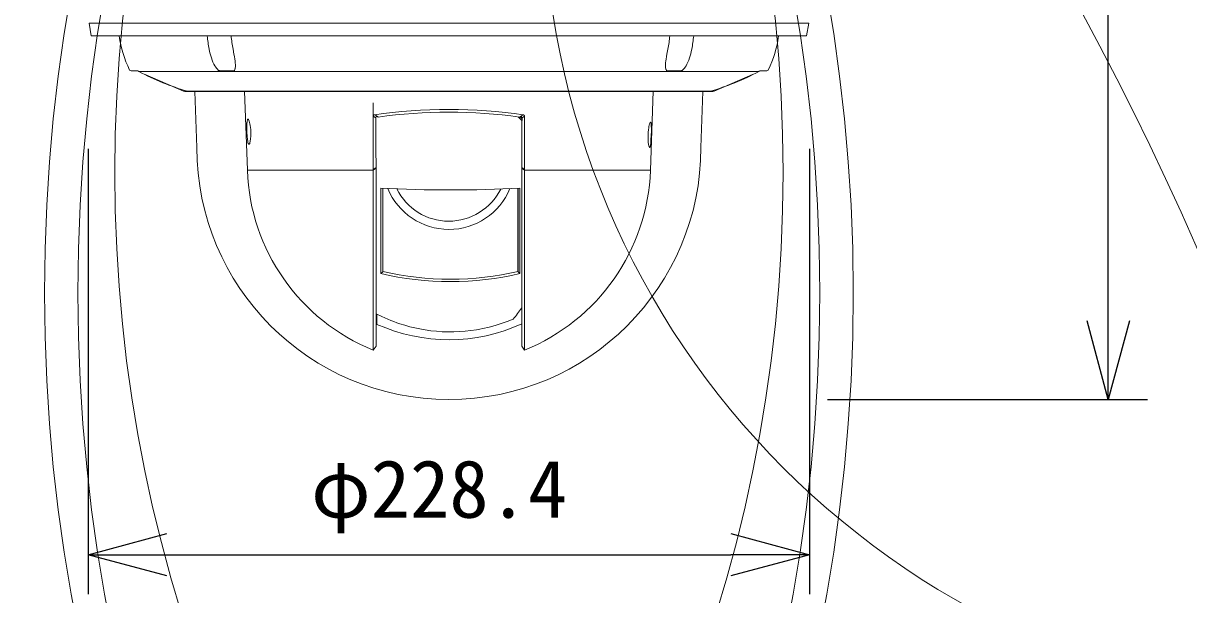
# Model space of a CAD drawing. Units: millimetres, scale not verified. Extents: x -184 to 140, y -117 to 117.
# Drawn here: x -35.56 to 1.43, y 27.53 to 45.66 of the extents above; entities that cross this region are included whole.
import ezdxf
from ezdxf.enums import TextEntityAlignment as Align

# ---------------------------------------------------------------- set-up
doc = ezdxf.new("R2010")
doc.units = ezdxf.units.MM
doc.header["$LTSCALE"] = 0.125
doc.layers.add('0-0_0', color=7, linetype='Continuous')
doc.layers.add('0-5_SUNPO', color=7, linetype='Continuous')
doc.layers.add('0-4_GAIKEI', color=1, linetype='Continuous', lineweight=18)
doc.styles.add('ＭＳ ゴシック', font='')
doc.styles.get('ＭＳ ゴシック').set_extended_font_data('MS Gothic')

# ---------------------------------------------------------------- blocks, each defined once
blk = doc.blocks.new('_Open30')
at = {"layer": '0-0_0'}
blk.add_line((0, 0), (-1, 0), dxfattribs=at)
blk.add_lwpolyline([(-1, 0.26795), (0, 0), (-1, -0.26795)], dxfattribs=at)
blk = doc.blocks.new('D1')
at = {"layer": '0-5_SUNPO'}
for p, q in [((31.0663, 409.1809), (31.0663, 395.054)), ((53.9663, 409.1809), (53.9663, 395.054)), ((33.5663, 396.304), (51.4663, 396.304))]:
    blk.add_line(p, q, dxfattribs=at)
at = {"layer": '0-5_SUNPO', "xscale": 2.5, "yscale": 2.5, "rotation": 180}
blk.add_blockref('_Open30', (31.0663, 396.304), dxfattribs=at)
at = {"layer": '0-5_SUNPO', "xscale": 2.5, "yscale": 2.5}
blk.add_blockref('_Open30', (53.9663, 396.304), dxfattribs=at)
at = {"layer": '0-5_SUNPO', "style": 'ＭＳ ゴシック'}
blk.add_text('φ228.4', height=1.833, dxfattribs=at).set_placement((38.1413, 396.929), align=Align.BOTTOM_LEFT)
blk = doc.blocks.new('D2')
at = {"layer": '0-5_SUNPO'}
for p, q in [((54.5327, 436.9693), (64.6932, 436.9693)), ((63.4432, 403.7293), (63.4432, 434.4693)), ((54.5327, 401.2293), (64.6932, 401.2293))]:
    blk.add_line(p, q, dxfattribs=at)
at = {"layer": '0-5_SUNPO', "xscale": 2.5, "yscale": 2.5}
for p, rotation in [((63.4432, 436.9693), 90), ((63.4432, 401.2293), 270)]:
    blk.add_blockref('_Open30', p, dxfattribs=dict(at, rotation=rotation))
at = {"layer": '0-5_SUNPO', "style": 'ＭＳ ゴシック'}
blk.add_text('357.4', height=1.833, rotation=90, dxfattribs=at).set_placement((62.8182, 415.9743), align=Align.BOTTOM_LEFT)

msp = doc.modelspace()

# ---------------------------------------------------------------- linework, layer by layer
at = {"layer": '0-4_GAIKEI'}
for p, q in [((-33.4765, 45.6642), (-10.6324, 45.6642)), ((-12.2189, 44.1342), (-31.8901, 44.1342)), ((-29.3099, 44.1575), (-29.3054, 44.1574)), ((-29.3054, 44.1574), (-29.1006, 44.1574)), ((-29.1006, 44.1574), (-28.89, 44.1574)), ((-28.89, 44.1574), (-28.8853, 44.1575)), ((-15.1189, 44.1574), (-15.1237, 44.1575)), ((-14.9084, 44.1574), (-15.119, 44.1574)), ((-14.7035, 44.1574), (-14.9084, 44.1574)), ((-14.699, 44.1575), (-14.7035, 44.1574)), ((-28.5381, 43.5062), (-28.4506, 41.0008)), ((-15.5709, 43.5062), (-15.6584, 41.0008)), ((-24.4545, 35.2912), (-24.4545, 43.1439)), ((-24.3757, 42.666), (-24.4545, 42.7148)), ((-19.7938, 42.6966), (-19.7334, 42.631)), ((-19.6545, 42.7148), (-19.7333, 42.666)), ((-19.6545, 42.7148), (-19.6545, 35.2912)), ((-24.3649, 41.0933), (-24.4545, 41.0266)), ((-24.3647, 41.068), (-24.4545, 41.0008)), ((-24.3647, 41.068), (-24.3649, 41.0933)), ((-24.3647, 41.068), (-24.3646, 41.0061)), ((-19.7442, 41.068), (-19.744, 41.0933)), ((-19.7442, 41.068), (-19.6545, 41.0008)), ((-19.744, 41.0933), (-19.6545, 41.0266)), ((-24.4545, 41.0008), (-28.4506, 41.0008)), ((-15.6584, 41.0008), (-19.6545, 41.0008)), ((-24.2095, 40.4326), (-24.2095, 37.7226)), ((-24.1545, 40.4297), (-24.1545, 37.7755)), ((-19.8693, 40.4289), (-19.8693, 37.7852)), ((-19.8545, 40.4297), (-19.8545, 37.7755)), ((-19.7995, 37.7226), (-19.7995, 40.4326)), ((-24.1545, 37.7755), (-24.2095, 37.7226)), ((-19.7995, 37.7226), (-19.8545, 37.7755)), ((-19.7444, 36.6054), (-19.751, 36.6212)), ((-24.3545, 36.3992), (-24.3645, 36.3992)), ((-24.3545, 36.1184), (-24.3545, 36.4428)), ((-24.3367, 36.1104), (-24.3369, 36.4338)), ((-19.7444, 36.1229), (-19.7445, 35.4168)), ((-19.7445, 35.4168), (-19.6545, 35.2912))]:
    msp.add_line(p, q, dxfattribs=at)
at = {"layer": '0-4_GAIKEI', "color": 7}
for p, q in [((-33.4045, 45.2642), (-33.4765, 45.6642)), ((-10.7045, 45.2642), (-10.6324, 45.6642)), ((-33.4045, 45.2642), (-10.7045, 45.2642)), ((-32.1436, 44.1542), (-31.9224, 44.1542)), ((-30.4733, 43.5123), (-31.694, 44.0354)), ((-13.6356, 43.5123), (-12.415, 44.0354)), ((-11.9654, 44.1542), (-12.1865, 44.1542)), ((-30.3301, 43.5042), (-30.3208, 43.5042)), ((-30.0545, 41.7242), (-30.1166, 43.5042)), ((-13.7792, 43.5042), (-14.7923, 43.5042)), ((-14.0545, 41.7242), (-13.9923, 43.5042)), ((-13.7788, 43.5042), (-13.7881, 43.5042)), ((-13.6356, 43.5123), (-13.6359, 43.5123))]:
    msp.add_line(p, q, dxfattribs=at)
at = {"layer": '0-4_GAIKEI'}
for points in [[(-29.6636, 44.8458), (-29.6487, 44.7722), (-29.6314, 44.6988), (-29.6135, 44.6328), (-29.5933, 44.5674), (-29.5692, 44.4993), (-29.5414, 44.4313), (-29.5096, 44.3647), (-29.4824, 44.3157), (-29.4517, 44.2683), (-29.4287, 44.2378), (-29.4029, 44.2089), (-29.3728, 44.1824), (-29.3613, 44.1717), (-29.3477, 44.1646), (-29.3346, 44.1606), (-29.3099, 44.1575)], [(-28.858, 44.1824), (-28.8503, 44.1949), (-28.8444, 44.2086), (-28.8398, 44.223), (-28.8342, 44.2502), (-28.8311, 44.2783), (-28.8298, 44.3102), (-28.8301, 44.3425), (-28.8343, 44.4083), (-28.8418, 44.4758), (-28.8481, 44.5211), (-28.8628, 44.6122), (-28.8766, 44.6897), (-28.9058, 44.8459)], [(-15.1509, 44.1824), (-15.1587, 44.1949), (-15.1646, 44.2086), (-15.1691, 44.223), (-15.1747, 44.2502), (-15.1778, 44.2783), (-15.1792, 44.3102), (-15.1789, 44.3425), (-15.1747, 44.4083), (-15.1671, 44.4758), (-15.1608, 44.5211), (-15.1462, 44.6122), (-15.1324, 44.6897), (-15.1032, 44.8459)], [(-14.3453, 44.8458), (-14.3603, 44.7722), (-14.3776, 44.6988), (-14.3955, 44.6328), (-14.4156, 44.5674), (-14.4397, 44.4993), (-14.4675, 44.4313), (-14.4993, 44.3647), (-14.5265, 44.3157), (-14.5572, 44.2683), (-14.5803, 44.2378), (-14.6061, 44.2089), (-14.6362, 44.1824)], [(-28.8853, 44.1575), (-28.8738, 44.1589), (-28.8691, 44.1606), (-28.8636, 44.1648), (-28.8599, 44.172), (-28.858, 44.1824)], [(-15.1237, 44.1575), (-15.1352, 44.1589), (-15.1399, 44.1606), (-15.1454, 44.1648), (-15.149, 44.172), (-15.1509, 44.1824)], [(-14.6362, 44.1824), (-14.6477, 44.1717), (-14.6612, 44.1646), (-14.6744, 44.1606), (-14.699, 44.1575)], [(-28.4653, 42.2242), (-28.4676, 42.3304), (-28.467, 42.4281), (-28.4644, 42.4898), (-28.4599, 42.5412), (-28.4559, 42.569), (-28.451, 42.5913), (-28.4457, 42.6072), (-28.4398, 42.6179), (-28.4347, 42.6226), (-28.4293, 42.6242)], [(-28.4293, 42.6242), (-28.4252, 42.6233), (-28.4165, 42.6167), (-28.4097, 42.6074), (-28.4027, 42.5944), (-28.3884, 42.5579), (-28.3777, 42.5208), (-28.3675, 42.4763), (-28.3577, 42.4218), (-28.3495, 42.3615), (-28.3431, 42.2938), (-28.3393, 42.2242)], [(-24.4545, 42.7148), (-24.4524, 42.7302), (-24.4463, 42.7439), (-24.4353, 42.756), (-24.4217, 42.7627), (-24.4166, 42.7638)], [(-24.3626, 42.7019), (-24.3535, 42.7085), (-24.3419, 42.7109), (-24.3335, 42.7099), (-24.3272, 42.7076), (-24.3236, 42.7051)], [(-19.7464, 42.7019), (-19.7554, 42.7085), (-19.7671, 42.7109), (-19.7755, 42.7099), (-19.7817, 42.7076), (-19.7853, 42.7051)], [(-19.6545, 42.7148), (-19.6566, 42.7302), (-19.6626, 42.7439), (-19.6737, 42.756), (-19.6872, 42.7627), (-19.6924, 42.7638)], [(-28.401, 41.8242), (-28.4058, 41.8254), (-28.4105, 41.8289), (-28.4151, 41.8348), (-28.4239, 41.8535), (-28.4321, 41.8813), (-28.4395, 41.9178), (-28.4492, 41.9875), (-28.4571, 42.0721), (-28.4653, 42.2242)], [(-28.3393, 42.2242), (-28.3381, 42.1521), (-28.3399, 42.0827), (-28.3468, 41.9939), (-28.3579, 41.9207), (-28.3701, 41.8714), (-28.3767, 41.8532), (-28.3835, 41.8393), (-28.3903, 41.8299), (-28.3971, 41.825), (-28.401, 41.8242)], [(-15.655, 42.5242), (-15.6593, 42.5228), (-15.6638, 42.5187), (-15.6686, 42.5118), (-15.6769, 42.4943), (-15.6854, 42.4694), (-15.6947, 42.435), (-15.7037, 42.393), (-15.7124, 42.3423), (-15.72, 42.2853), (-15.7275, 42.2068), (-15.732, 42.1242)], [(-15.6316, 42.1242), (-15.6288, 42.2304), (-15.6282, 42.3281), (-15.6296, 42.3959), (-15.6329, 42.4509), (-15.6383, 42.4913), (-15.6427, 42.5087), (-15.6479, 42.5196), (-15.6525, 42.5237), (-15.655, 42.5242)], [(-15.732, 42.1242), (-15.7333, 42.0522), (-15.7322, 41.9828), (-15.7268, 41.8939), (-15.7179, 41.8207), (-15.708, 41.7714), (-15.6972, 41.7393), (-15.6899, 41.7277), (-15.6863, 41.725), (-15.6831, 41.7242)], [(-15.6831, 41.7242), (-15.6815, 41.7244), (-15.6781, 41.7262), (-15.6733, 41.7324), (-15.6686, 41.7426), (-15.6617, 41.7667), (-15.6554, 41.8001), (-15.6475, 41.8634), (-15.6408, 41.9424), (-15.6316, 42.1242)], [(-19.7442, 41.068), (-19.7444, 41.0061), (-19.7445, 35.4168)], [(-24.3646, 41.0061), (-24.3645, 35.4168), (-24.4545, 35.2912)], [(-24.3645, 36.4479), (-24.1805, 36.3577), (-23.993, 36.2746), (-23.8979, 36.2357), (-23.8021, 36.1987), (-23.7058, 36.1636), (-23.6087, 36.1305), (-23.452, 36.0813), (-23.2937, 36.0372), (-23.134, 35.9981), (-22.9732, 35.9642), (-22.8114, 35.9354), (-22.6305, 35.9096), (-22.4489, 35.8903), (-22.2667, 35.8776), (-22.0841, 35.8714), (-21.9014, 35.8718), (-21.7189, 35.8788), (-21.5367, 35.8924), (-21.3551, 35.9126), (-21.1744, 35.9392), (-21.075, 35.9567), (-20.9758, 35.9762), (-20.7789, 36.021), (-20.5839, 36.0734), (-20.3911, 36.1335), (-20.2009, 36.2009), (-20.0134, 36.2756)]]:
    msp.add_lwpolyline(points, dxfattribs=at)
at = {"layer": '0-4_GAIKEI', "color": 7}
for points in [[(-13.675, 43.5042), (-13.6753, 43.5042), (-30.434, 43.5042)], [(-13.7654, 43.5062), (-29.3288, 43.5062), (-30.3435, 43.5062)]]:
    msp.add_lwpolyline(points, dxfattribs=at)
at = {"layer": '0-4_GAIKEI'}
for centre, radius in [((-87.0541, -0.1627), 96.7879), ((42.9451, -0.1627), 96.7879), ((-64.3101, 37.1109), 54.0276), ((-63.2474, 37.1109), 54.0276), ((19.1384, 37.1109), 54.0276), ((20.2011, 37.1109), 54.0276), ((-58.4243, 40.932), 46.9747), ((14.3153, 40.932), 46.9747), ((6.9518, 49.9357), 26.0026)]:
    msp.add_circle(centre, radius, dxfattribs=at)
at = {"layer": '0-4_GAIKEI', "color": 7}
for centre, radius, start, end in [((-28.8561, 45.798), 3.7034, 188.28762, 205.86503), ((-15.2528, 45.798), 3.7034, 334.13496, 351.71237), ((-32.1436, 44.2042), 0.05, 205.86503, 270), ((-31.7488, 44.3989), 0.3, 234.64087, 241.91016), ((-28.1205, 51.1986), 8.0073, 241.91559, 253.88126), ((-15.9885, 51.1986), 8.0073, 286.11874, 298.0844), ((-12.3601, 44.3989), 0.3, 298.08985, 305.36195), ((-11.9654, 44.2042), 0.05, 270, 334.13496), ((-30.434, 43.6042), 0.1, 246.80146, 270.00005), ((-13.675, 43.6042), 0.1, 269.99994, 293.19854), ((-22.0545, 41.7242), 8, 180.00001, 359.99998)]:
    msp.add_arc(centre, radius, start, end, dxfattribs=at)
at = {"layer": '0-4_GAIKEI'}
for centre, radius, start, end in [((-24.6815, 45.7848), 5.0699, 185.92546, 190.67365), ((-23.9208, 45.785), 5.0728, 185.92443, 190.66885), ((-20.0882, 45.785), 5.0728, 349.33115, 354.07557), ((-19.3275, 45.7848), 5.0699, 349.32635, 354.07454), ((-17.6764, 53.6033), 12.7642, 238.12608, 238.76079), ((855.3559, 47.8809), 879.7471, 180.33963, 180.44206), ((-24.323, 42.6673), 0.0526, 138.79301, 181.43133), ((-24.6593, 42.3639), 0.4787, 42.45183, 45.46225), ((-24.2903, 42.6489), 0.0413, 98.12795, 112.61972), ((-7.2918, 54.1187), 16.9772, 222.28917, 222.87255), ((-26.4322, 53.6028), 12.7636, 301.23919, 301.87394), ((-19.8187, 42.6489), 0.0413, 67.38029, 81.87206), ((-19.4496, 42.364), 0.4787, 134.53775, 137.54818), ((-19.7859, 42.6673), 0.0526, 358.56867, 41.20702), ((-899.463, 47.8809), 879.7452, 359.55794, 359.66036), ((-22.0545, 41.2242), 6.4, 182, 247.97568), ((-22.0545, 41.2242), 6.4, 292.02431, 358), ((-22.0545, 41.2242), 2.1, 202.46589, 337.3935), ((-22.057, 41.2242), 1.84, 206.30013, 333.55449), ((-29.642, 43.8573), 12.2552, 321.78257, 323.86376), ((-24.3244, 36.1379), 0.0301, 180.14389, 245.80988), ((-22.0545, 41.2242), 5.5999, 245.75003, 245.93893), ((-22.0545, 41.2242), 5.6, 245.9494, 294.36261)]:
    msp.add_arc(centre, radius, start, end, dxfattribs=at)
for centre, major_axis, ratio, start_param, end_param in [((-22.0545, 40.5825), (6.3812, 0), 0.367974, 1.1916089, 1.9499858), ((-22.0545, 40.567), (6.1896, 0), 0.367949, 1.2002119, 1.9413859), ((-22.0045, 41.2243), (6.1003, 0), 0.13918, 4.342555, 5.0822171), ((-22.0045, 41.2249), (5.9805, 0), 0.61572, 4.3446587, 5.0801219), ((-22.0045, 41.2246), (6.1003, 0), 0.615693, 4.3425533, 5.0822155)]:
    msp.add_ellipse(centre, major_axis=major_axis, ratio=ratio, start_param=start_param, end_param=end_param, dxfattribs=at)

# ---------------------------------------------------------------- block references
at = {"layer": '0-5_SUNPO'}
for name in ['D2', 'D1']:
    msp.add_blockref(name, (-64.5708, -367.5051), dxfattribs=at)

doc.saveas('drawing.dxf')
